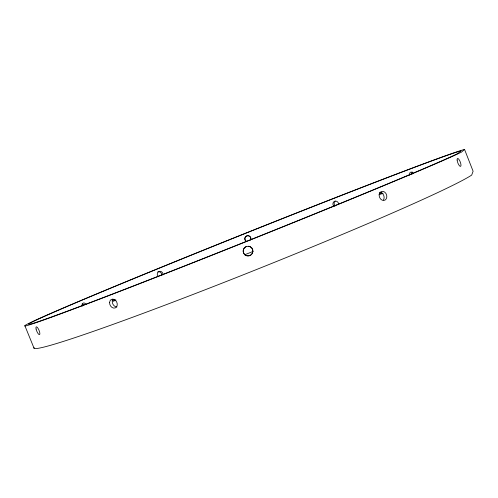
<?xml version="1.0" encoding="UTF-8"?>
<svg xmlns="http://www.w3.org/2000/svg" width="498" height="498" viewBox="0 0 498 498"><rect width="100%" height="100%" fill="white"/><g stroke="black" fill="none" stroke-linecap="round" stroke-linejoin="round"><path stroke-width="0.75" d="M464.553 149.444L461.465 152.133A237.751 3.984 -21.8 0 1 118.343 291.921A237.751 3.984 -21.8 0 1 129.605 280.256A237.751 3.984 -21.8 0 1 463.893 149.612L464.553 149.444L473.1 171.237L471.693 175.072L470.716 175.713A237.59 9.674 -21.8 0 1 227.86 280.891A237.59 9.674 -21.8 0 1 34.125 347.455M24.925 325.854L34.051 348.233M379.52 192.303A4.656 3.723 70.7 0 1 383.46 194.861A4.656 3.723 70.7 0 1 383.479 199.879M248.707 246.193A4.837 4.831 0 0 1 252.281 253.264A4.837 4.831 0 0 1 244.412 254.198A4.837 4.831 0 0 1 246.224 246.491M116.924 306.899A4.644 3.648 65.8 0 1 112.978 304.253A4.644 3.648 65.8 0 1 112.915 299.342M82.22 306.208A3.318 2.197 68.9 0 1 83.247 303.089A3.318 2.197 68.9 0 1 86.123 304.527M158.445 276.714A3.088 2.832 70.5 0 1 157.567 272.848A3.088 2.832 70.5 0 1 160.935 271.46A3.088 2.832 70.5 0 1 162.977 274.84M246.672 241.524A3.013 3.013 0 0 1 245.091 237.565A3.013 3.013 0 0 1 249.05 235.984A3.013 3.013 0 0 1 250.631 239.943M334.071 206.452A3.094 2.82 66 0 1 334.307 201.416A3.094 2.82 66 0 1 338.615 203.9M409.617 175.221A3.33 2.166 67.5 0 1 410.42 172.32A3.33 2.166 67.5 0 1 413.047 173.099M82.052 303.985A3.312 2.204 68.9 0 1 83.745 305.442M157.798 271.908A3.081 2.826 70.5 0 1 161.782 275.257M246.006 241.051A3 3 0 0 1 245.346 237.048A3 3 0 0 1 249.28 236.046A3 3 0 0 1 250.619 239.874M412.014 174.225A3.324 2.173 67.5 0 1 412.226 172.003M335.266 205.917A3.088 2.814 66 0 1 335.191 201.099M112.031 300.86A213.71 6.586 -21.8 0 1 115.119 299.522M379.395 193.716A213.71 6.586 -21.8 0 1 381.972 192.77M113.233 301.302A187.422 5.746 -21.8 0 1 115.953 300.095M378.978 194.755A187.422 5.746 -21.8 0 1 383.055 193.292M245.172 254.596A187.373 7.551 -21.8 0 1 253.059 251.434M460.855 150.906L457.6 153.639A233.711 3.916 -21.8 0 1 168.069 272.437A233.711 3.916 -21.8 0 1 56.791 310.914L60.264 309.407A233.711 3.916 -21.8 0 1 281.414 219.02A233.711 3.916 -21.8 0 1 457.606 151.834L460.855 150.906M379.352 193.865A4.675 3.729 70.7 0 0 383.777 200.47A4.675 3.729 70.7 0 0 385.869 193.367A4.675 3.729 70.7 0 0 379.352 193.865M245.016 254.957A4.862 4.856 0 0 0 252.835 251.832A4.862 4.856 0 0 0 246.217 246.628A4.862 4.856 0 0 0 245.016 254.957M109.591 302.572A4.663 3.654 65.8 0 0 115.169 307.945A4.663 3.654 65.8 0 0 115.53 300.35A4.663 3.654 65.8 0 0 109.591 302.572M36.099 329.085A4.202 1.214 67.4 0 0 39.485 334.619A4.202 1.214 67.4 0 0 38.128 328.487A4.202 1.214 67.4 0 0 36.099 329.085M457.133 160.063A4.221 1.301 69.1 0 0 460.239 166.363A4.221 1.301 69.1 0 0 459.779 160.835A4.221 1.301 69.1 0 0 457.133 160.063"/></g></svg>
